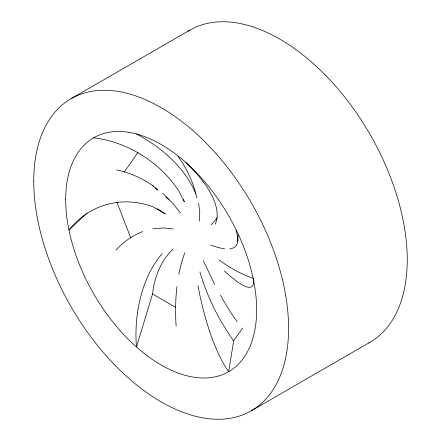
<?xml version="1.0" encoding="UTF-8"?>
<svg xmlns="http://www.w3.org/2000/svg" width="441" height="441" viewBox="0 0 441 441"><rect width="100%" height="100%" fill="white"/><g stroke="black" fill="none" stroke-linecap="round" stroke-linejoin="round"><path stroke-width="0.66" d="M229.877 248.856A95.967 26.399 41.7 0 0 237.787 241.238L238.046 235.13M199.266 221.139L199.801 212.485L198.621 203.329M242.721 327.972L233.664 340.86L228.681 371.697A95.967 26.399 78.3 0 1 197.992 285.647M178.803 274.374L181.405 263.04L184.702 252.787M173.12 248.972A163.098 98.31 49.4 0 0 152.542 294.02L136.456 346.984A95.967 58.758 -88.5 0 1 162.277 253.586M124.186 172.117L137.972 152.509M86.96 213.064L68.939 230.042A95.967 82.45 72.5 0 1 152.994 206.79L165.331 213.968A163.098 78.774 53 0 0 157.194 208.61M71.073 98.707L189.74 30.197M251.26 410.803L369.927 342.293M152.829 228.851L163.065 227.958L173.319 228.923M224.596 248.856L218.146 247.566L210.644 245.009M136.456 133.992C151.781 142.123 165.893 152.575 177.618 165.397A95.967 58.758 28.5 0 1 195.738 193.864M152.542 294.02L175.805 307.454M116.705 169.846A95.967 82.45 47.5 0 1 152.206 185.226L157.608 189.933M152.206 185.226L153.716 186.543M155.232 187.866L157.751 190.065M165.827 197.11L168.352 199.31M162.735 193.329L172.26 202.678L180.601 213.097M214.69 284.379L203.362 260.829M116.959 202.309L130.889 238.228M236.007 230.362L237.611 236.326L237.787 241.238M233.664 340.86A163.098 112.604 56.9 0 1 199.9 271.899M185.881 162.531A95.967 41.415 32.8 0 1 215.147 224.122M253.393 279.467A95.967 17.728 53.5 0 1 224.43 270.912M93.652 137.818A95.967 73.779 31.8 0 1 179.432 192.061L184.316 201.884A163.098 73.542 62.5 0 0 183.495 199.365M188.042 31.212A180.187 104.032 60 0 1 369.641 133.733A180.187 104.032 60 0 1 368.781 342.938M115.961 250.135A95.967 73.779 88.2 0 1 142.812 231.586M176.13 325.976A95.967 41.415 87.2 0 1 176.951 286.578M217.336 217.661A163.098 87.842 70 0 1 211.096 224.811M177.828 156.097A67.848 39.172 60 0 1 196.846 197.844M237.043 321.528A95.967 17.728 66.5 0 1 220.483 295.216M253.437 278.409A163.098 107.372 68.2 0 1 218.885 259.821M65.687 199.63A135.029 77.958 60 0 0 208.907 377.799A135.029 77.958 60 0 0 208.907 186.835A135.029 77.958 60 0 0 65.687 199.63M33.753 181.196A180.187 104.032 60 0 0 224.877 418.95A180.187 104.032 60 0 0 224.877 164.124A180.187 104.032 60 0 0 33.753 181.196"/></g></svg>
